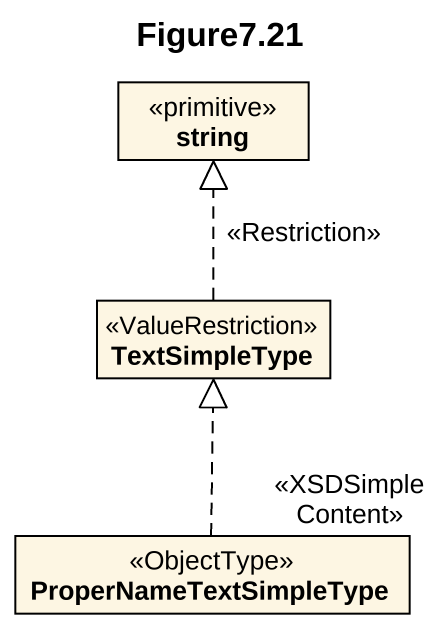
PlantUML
@startuml
title Figure7.21
hide circle
hide empty members
class string <<primitive>>
class TextSimpleType <<ValueRestriction>>
class ProperNameTextSimpleType <<ObjectType>>
TextSimpleType .up.|> string : <<Restriction>>
ProperNameTextSimpleType .up.|> TextSimpleType : <<XSDSimpleContent>>
@enduml
